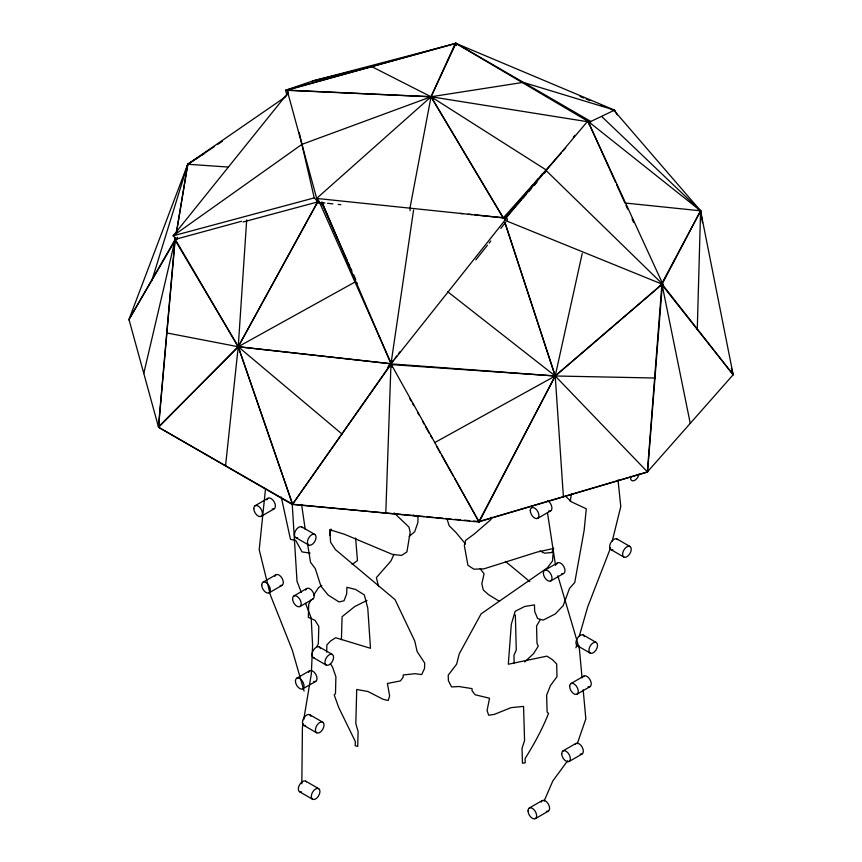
<?xml version="1.0" encoding="UTF-8"?>
<svg xmlns="http://www.w3.org/2000/svg" width="862" height="862" viewBox="0 0 862 862"><rect width="100%" height="100%" fill="white"/><g stroke="black" fill="none" stroke-linecap="round" stroke-linejoin="round"><path stroke-width="1.29" d="M301.829 783.773L302.411 727.517L303.058 723.606M326.676 652.2L326.86 644.938L330.642 640.951L335.652 637.729L370.488 648.289L367.772 608.087L364.324 594.909L355.618 589.457L346.88 587.281L346.718 593.735L344.035 600.771L339.035 601.956L328.088 595.006L320.933 586.16L315.255 568.532L310.535 562.336L307.572 543.89M697.272 329.456L700.591 210.813L613.884 110.282M330.976 529.074L329.78 535.453M341.417 639.69L342.085 616.686L354.702 606.568L367.061 600.361M385.788 513.105L390.982 363.883L413.577 210.08M225.553 465.739L238.246 346.739L246.683 219.864M473.594 521.036L478.927 521.521L647.351 471.977L661.822 285.247M662.759 284.966L733.163 374.744L662.296 285.257L647.577 472.064L555.214 375.983L447.82 291.83M177.238 239.086L175.04 238.979L158.436 426.895L238.246 346.739L318.66 200.221M479.725 520.292L479.035 522.016L292.552 504.195L158.565 427.283L175.18 239.399L128.988 319.49L158.565 427.283L292.229 504.453L424.244 516.521M571.441 493.657L570.267 501.479M265.528 488.614L259.214 549.751L270.366 595.017L292.229 649.97L304.07 691.044M187.162 168.219L187.754 164.265L286.076 96.479M175.525 237.837L175.094 240.466L177.572 237.287M176.398 232.578L187.754 164.265L214.519 146.497M175.6 237.74L175.169 240.358L128.826 319.834L187.754 164.265L198.993 157.035M176.473 232.492L187.754 164.265L228.322 167.056M303.715 719.705L311.301 674.159L312.594 645.369L311.204 617.979L305.525 603.314M287.93 93.796L287.402 90.133L431.043 96.759L589.069 121.951L455.416 43.1L431.043 96.759L409.956 208.162L410.118 210.662M582.238 253.417L555.214 375.983L479.25 521.725L647.567 471.999M143.771 373.386L175.18 239.399M610.576 547.898L587.755 606.719L579.253 636.253M612.171 541.422L620.78 506.511L618.032 479.929M575.924 647.804L577.034 643.946M152.003 280.096L187.754 164.265M577.26 743.744L585.848 718.833L583.165 689.805M553.652 548.243L551.809 552.51L544.536 553.188L540.065 550.958M544.084 801.175L552.833 780.918L567.659 760.758M393.988 554.288L390.939 561L376.382 577.605L378.547 586.419M544.59 173.197L546.099 169.911L431.043 96.759L371.748 66.633M324.866 203.023L316.86 202.193L316.623 198.432L431.043 96.759L456.095 43.132L287.402 90.133M589.166 124.947L590.836 121.467L614.552 110.12L617.224 114.797M311.117 599.726L308.704 604.337L308.359 617.364L314.964 620.274L318.811 626.383L318.337 643.752L316.925 646.414M662.404 283.544L700.591 210.813L601.935 116.747M661.456 284.201L700.591 210.813L588.003 121.24L615.533 182.248M158.565 427.283L238.246 346.739L318.531 200.21M321.548 204.714L322.841 202.365M540.075 620.09L536.563 625.963L536.994 643.364L538.287 646.112L533.589 653.601L524.764 661.897M313.639 595.2L318.531 587.658L321.838 585.417M387.404 367.869L389.71 364.583M389.215 365.316L393.481 360.241M395.119 358.107L396.757 355.984M398.395 353.851L400.033 351.718M507.47 220.015L506.716 218.054L390.982 363.883L292.552 504.195L238.246 346.739L175.04 238.979M475.824 259.882L487.483 245.196M489.153 243.106L490.812 241.004M500.811 228.408L505.8 222.116M287.951 92.934L173.143 235.811L176.268 238.946M505.078 218.161L523.827 195.922M525.529 193.907L528.945 189.866M530.647 187.841L533.201 184.813M535.755 181.774L538.319 178.746M540.873 175.708L542.575 173.693M573.252 137.306L574.965 135.291M647.351 471.977L733.174 374.733L700.591 210.813L698.263 209.585M561.291 152.897L503.225 217.946L431.043 96.759L287.165 90.327L316.699 198.432L318.735 203.249M563.08 150.893L565.752 147.887M504.776 218.334L515.498 206.33M517.286 204.326L520.853 200.318M522.641 198.325L526.219 194.316M528.891 191.31L531.574 188.315M534.257 185.308L536.94 182.302M661.262 286.119L663.018 284.535L587.852 121.003L504.335 220.036L663.018 284.535L546.088 170.514M661.294 284.848L555.214 375.983L434.567 442.68M661.391 284.913L555.214 375.983L478.927 521.521L454.791 478.625M409.148 536.444L414.665 531.779L417.844 522.684L418.038 516.995L413.189 515.067M352.084 564.416L357.461 560.666L355.618 538.039M659.861 286.033L661.779 284.74M217.87 144.277L222.331 141.314M201.266 155.548L204.617 153.414M255.055 505.735L268.028 498.236M261.175 516.327L274.148 508.839M262.985 582.227L275.959 574.738M269.106 592.819L282.079 585.33M293.845 595.965L306.818 588.466M299.954 606.557L312.938 599.068M537.672 518.364L550.646 510.864M296.679 678.254L309.663 670.765M302.799 688.846L315.772 681.357M544.633 570.332L557.606 562.843M550.753 580.934L563.726 573.446A6.12 3.534 60 0 0 562.832 565.063A6.12 3.534 60 0 0 556.486 564.438M570.913 683.566L583.886 676.077M577.023 694.158L590.007 686.669M562.983 750.91L575.956 743.421M569.092 761.502L582.076 754.013M529.279 808.028L542.263 800.539M535.399 818.62L548.372 811.131M166.743 332.937L238.246 346.739L354.993 282.046L357.364 283.167M522.243 82.526L431.043 96.759L301.926 144.374L173.143 235.811L314.231 197.904L318.132 201.827L243.062 221.997M285.559 90.273L312.841 80.909L455.438 43.574L285.559 90.273L286.917 95.273M241.543 221.275L174.717 239.517L238.246 346.739L292.53 504.259L391.402 363.753L238.246 346.739L341.966 434.006M312.841 80.909L370.498 66.924M654.948 378.019L555.214 375.983L390.195 364.507M426.916 516.769L433.586 517.372M436.247 517.62L442.917 518.234M445.589 518.471L450.923 518.967M454.92 519.323L460.254 519.818M464.262 520.185L469.596 520.67M460.243 213.399L462.905 213.668M468.217 214.196L472.193 214.595M474.854 214.864L506.716 218.054M316.623 198.432L503.3 217.892L431.043 96.759M327.528 203.303L332.861 203.863M338.195 204.413L340.867 204.693M238.246 346.739L391.445 363.883L319.08 201.428M310.072 553.092L302.088 551.939L295.741 540.442L290.472 539.332L281.271 497.04M523.654 82.515L614.552 110.12L456.483 43.574L590.836 121.467M580.051 96.479L583.768 98.031M586.257 99.055L589.974 100.606M601.148 105.239L603.626 106.274M611.083 109.355L614.8 110.907M503.225 217.59L505.671 218.614M617.009 538.987L629.982 546.476A6.12 3.534 -60 0 1 628.042 555.947A6.12 3.534 -60 0 1 622.741 552.887A6.12 3.534 -60 0 1 629.982 546.476M610.889 549.579L623.862 557.067M583.305 635.014L596.288 642.502A6.12 3.534 -60 0 1 594.349 651.984A6.12 3.534 -60 0 1 589.048 648.924A6.12 3.534 -60 0 1 596.288 642.502M577.184 645.606L590.168 653.094M301.819 526.941L314.792 534.429A6.12 3.534 -60 0 1 312.852 543.9A6.12 3.534 -60 0 1 307.551 540.851A6.12 3.534 -60 0 1 314.792 534.429M295.698 537.532L308.671 545.021M319.339 646.974L332.312 654.463A6.12 3.534 -60 0 1 330.372 663.945A6.12 3.534 -60 0 1 325.071 660.885A6.12 3.534 -60 0 1 332.312 654.463M313.218 657.566L326.192 665.065M309.792 714.727L322.776 722.216A6.12 3.534 -60 0 1 320.836 731.687A6.12 3.534 -60 0 1 315.535 728.638A6.12 3.534 -60 0 1 322.776 722.216M303.683 725.319L316.656 732.808M305.708 781.166L318.681 788.655A6.12 3.534 -60 0 1 316.742 798.137A6.12 3.534 -60 0 1 311.451 795.076A6.12 3.534 -60 0 1 318.681 788.655M299.588 791.758L312.561 799.246M499.443 601.342L488.463 594.586L483.259 589.92L481.815 583.736L484.078 573.801L480.166 568.661M529.796 581.57L505.401 561.367M565.731 496.361L571.323 501.781L586.289 508.806L584.145 530.378L574.749 582.507L569.523 588.369L563.22 605.587L555.3 613.938L543.168 620.112L537.619 618.582L534.655 611.352L534.462 604.887L524.786 606.46L515.142 611.298L511.317 624.228L508.311 664.236L546.917 656.133L552.467 659.699L556.658 663.956L557.003 676.67L550.462 685.527L546.637 695.106L547.111 712.055L548.512 713.434C542.327 729.209 534.074 744.24 525.098 758.538L525.227 762.784L522.469 763.236L522.027 748.367L524.57 740.501L523.557 706.398L511.037 707.659L494.325 714.382L488.668 715.212L487.084 710.547L489.541 698.231L475.102 694.761L472.085 690.796L472.01 688.609L458.875 686.518L451.569 686.939L448.412 680.711L448.218 675.194L456.644 664.171L459.22 653.892L481.104 613.852L547.208 567.961L552.499 561L553.523 548.491L537.112 552.068L483.97 568.834L473.863 569.189L467.915 565.278L464.338 545.495L465.631 540.355L474.165 534.095L491.028 519.474L490.952 517.265M394.128 512.922L408.997 527.102L410.161 532.328L406.929 551.885L401.563 555.419L392.447 554.417L344.498 534.289L329.683 529.677L330.609 542.252L335.383 549.547L395.033 599.618L414.773 641.048L417.1 651.489L424.697 663.05L424.524 668.546L421.68 674.58L415.085 673.696L403.233 674.957L403.168 677.133L400.453 680.915L387.415 683.469L389.635 695.936L388.212 700.494L383.105 699.319L368.02 691.529L356.728 689.481L355.812 723.509L358.107 731.547L357.708 746.384L355.219 745.759L355.327 741.525L338.82 707.702L334.208 694.944L335.48 693.641L335.9 676.724L332.452 666.908L330.48 663.815M465.534 544.019L455.869 532.382L449.156 525.723L446.979 518.762M392.156 367.309L390.195 363.829L555.214 375.983L563.403 496.857M409.773 398.61L411.077 400.938M412.381 403.254L413.685 405.571M417.596 412.532L418.9 414.848M422.822 421.809L424.126 424.126M425.429 426.442L429.341 433.403M430.644 435.719L431.948 438.036M436.517 446.15L440.439 453.11M441.743 455.427L453.487 476.298M479.035 522.016L390.982 363.883L321.882 201.923M616.632 184.683L624.896 202.99L700.591 210.813L702.519 222.741M625.995 205.436L627.644 209.089M632.051 218.851L633.699 222.515M321.461 202.548L347.03 259.958M348.119 262.393L349.746 266.067M350.834 268.502L351.922 270.948M353.56 274.612L355.737 279.493M322.625 203.895L337.398 238.515M343.733 253.342L344.778 255.82M346.362 259.527L347.418 262.005M349.002 265.711L350.058 268.179M379.075 336.18L380.131 338.647M287.165 90.327L288.177 92.73M301.269 592.313L297.013 581.311L292.186 503.505M504.895 222.708L555.214 375.983L505.013 222.611M557.854 575.773L579.393 648.903L582.066 677.931M731.385 368.246L733.174 374.733M299.233 132.629L314.231 197.904M662.199 285.225L690.257 423.361M305.234 529.397L301.603 504.518M547.489 512.847L555.537 565.386M456.095 43.132L456.44 45.578M515.347 614.908L516.273 649.98L513.935 655.4L514.161 663.589M274.838 576.322A6.12 3.534 60 0 1 282.079 578.262A6.12 3.534 60 0 1 280.139 585.503M266.908 499.831A6.12 3.534 60 0 1 274.148 501.77A6.12 3.534 60 0 1 272.209 509.011M308.542 672.36A6.12 3.534 60 0 1 315.772 674.299A6.12 3.534 60 0 1 313.833 681.53M547.585 500.574A6.12 3.534 60 0 1 551.874 507.395A6.12 3.534 60 0 1 548.706 511.037M575.266 744.057A6.12 3.534 60 0 1 582.443 747.656A6.12 3.534 60 0 1 580.137 754.185M583.197 676.713A6.12 3.534 60 0 1 590.373 680.312A6.12 3.534 60 0 1 588.067 686.842M562.832 573.715A6.12 3.534 60 0 1 561.787 573.618M541.142 802.134A6.12 3.534 60 0 1 548.372 804.063A6.12 3.534 60 0 1 546.433 811.304M612.828 549.751A6.12 3.534 -60 0 1 610.511 543.222A6.12 3.534 -60 0 1 617.688 539.623M639.033 474.154A6.12 3.534 -60 0 1 633.732 480.748A6.12 3.534 -60 0 1 630.672 476.395M579.124 645.778A6.12 3.534 -60 0 1 577.184 638.548A6.12 3.534 -60 0 1 584.425 636.609M305.698 590.061A6.12 3.534 60 0 1 312.507 591.321A6.12 3.534 60 0 1 312.033 599.338M297.638 537.705A6.12 3.534 -60 0 1 295.321 531.175A6.12 3.534 -60 0 1 302.508 527.576M314.113 657.846A6.12 3.534 -60 0 1 313.639 649.829A6.12 3.534 -60 0 1 320.448 648.569M305.622 725.492A6.12 3.534 -60 0 1 303.683 718.251A6.12 3.534 -60 0 1 310.913 716.311M301.528 791.93A6.12 3.534 -60 0 1 299.222 785.401A6.12 3.534 -60 0 1 306.398 781.802M700.806 214.821L700.591 210.813L700.806 214.821M261.714 585.029A6.12 3.534 60 0 0 268.201 593.099A6.12 3.534 60 0 0 268.201 584.447A6.12 3.534 60 0 0 261.714 585.029M253.784 508.526A6.12 3.534 60 0 0 260.281 516.607A6.12 3.534 60 0 0 260.281 507.955A6.12 3.534 60 0 0 253.784 508.526M295.418 681.055A6.12 3.534 60 0 0 301.905 689.126A6.12 3.534 60 0 0 301.905 680.474A6.12 3.534 60 0 0 295.418 681.055M530.281 510.563A6.12 3.534 60 0 0 536.767 518.633A6.12 3.534 60 0 0 536.767 509.981A6.12 3.534 60 0 0 530.281 510.563M561.712 753.711A6.12 3.534 60 0 0 568.198 761.782A6.12 3.534 60 0 0 568.198 753.129A6.12 3.534 60 0 0 561.712 753.711M569.642 686.367A6.12 3.534 60 0 0 576.128 694.438A6.12 3.534 60 0 0 576.128 685.786A6.12 3.534 60 0 0 569.642 686.367M543.362 573.133A6.12 3.534 60 0 0 549.859 581.203A6.12 3.534 60 0 0 549.859 572.562A6.12 3.534 60 0 0 543.362 573.133M528.018 810.83A6.12 3.534 60 0 0 534.505 818.9A6.12 3.534 60 0 0 534.505 810.248A6.12 3.534 60 0 0 528.018 810.83M292.574 598.756A6.12 3.534 60 0 0 299.06 606.826A6.12 3.534 60 0 0 299.06 598.185A6.12 3.534 60 0 0 292.574 598.756"/></g></svg>
